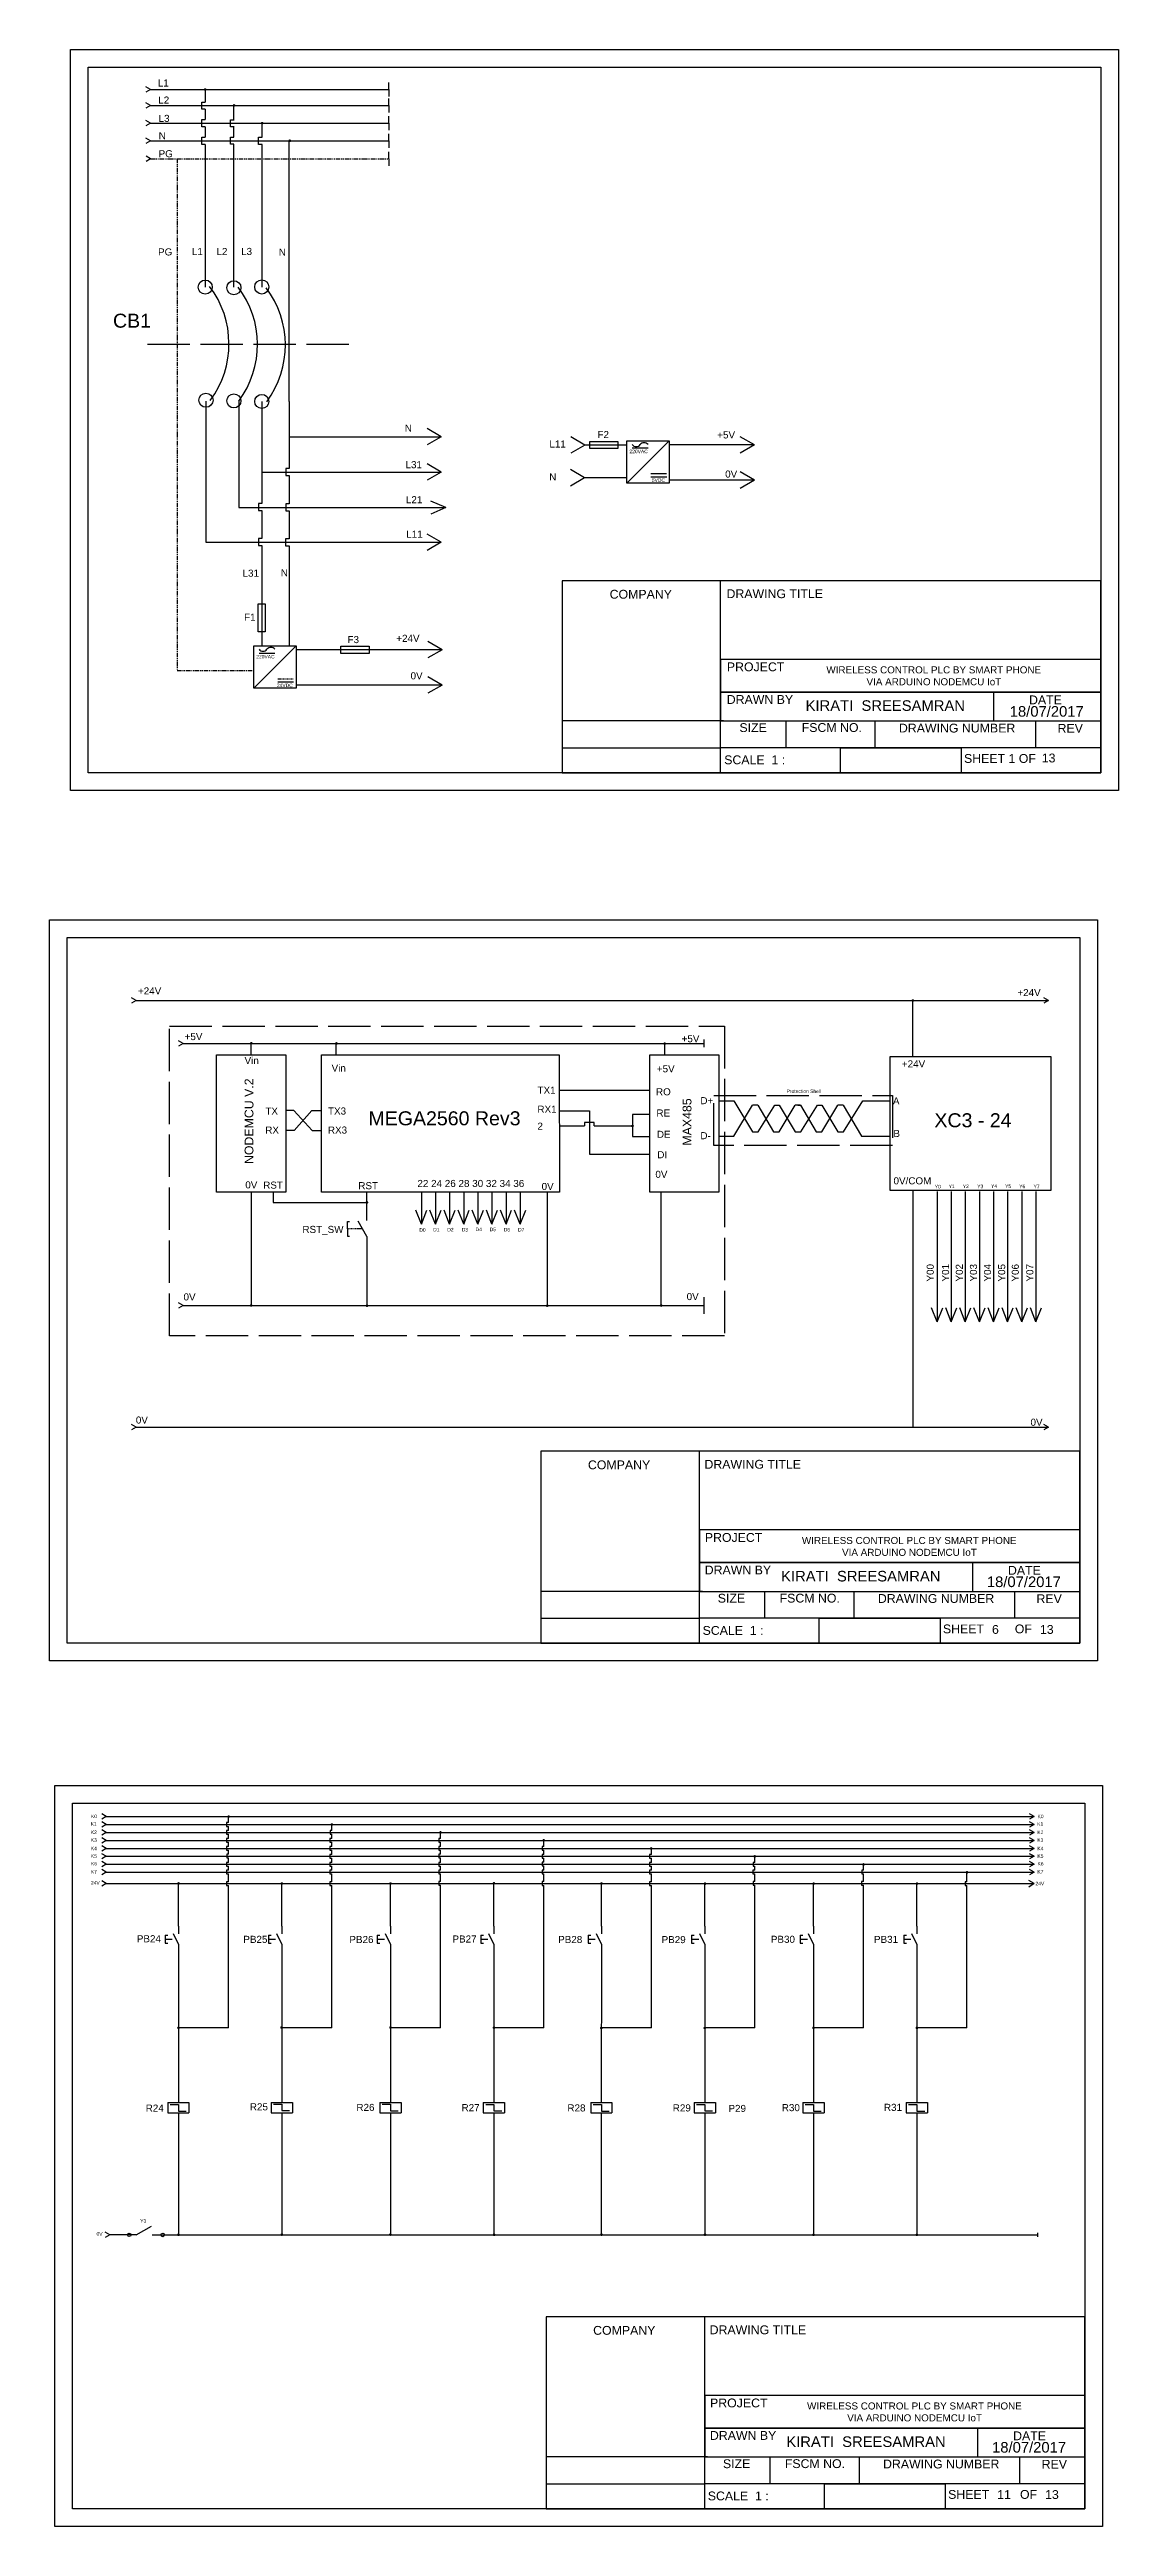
# Model space of a CAD drawing. Header units: millimetres. Extents: x -6 to 1596, y 16 to 720.
# Drawn here: x -6 to 297, y 16 to 718 of the extents above; entities that cross this region are included whole.
import ezdxf

# ---------------------------------------------------------------- set-up
doc = ezdxf.new("R2010")
doc.units = ezdxf.units.MM
for name, pattern in [('ACAD_ISO02W100', [15, 12, -3]), ('AUSGEZOGEN', [0]), ('DASHED2', [0.375, 0.25, -0.125]), ('GESTRICHELT', [3, 2, -1]), ('PHANTOM', [2.5, 1.25, -0.25, 0.25, -0.25, 0.25, -0.25])]:
    doc.linetypes.add(name, pattern=pattern)
for name, color, linetype in [('1', 7, 'AUSGEZOGEN'), ('Dash', 7, 'ACAD_ISO02W100'), ('DRAF', 3, 'Continuous'), ('LINES', 7, 'PHANTOM'), ('TCONNECTIONS', 7, 'AUSGEZOGEN')]:
    doc.layers.add(name, color=color, linetype=linetype)
doc.styles.get("Standard").update_dxf_attribs({"font": 'arial.ttf'})

# ---------------------------------------------------------------- blocks, each defined once
blk = doc.blocks.new('E_K001')
at = {"layer": '1', "color": 7}
for p, q in [((0, 0), (0, -2.25)), ((-3, -2.25), (3, -2.25)), ((-3, -2.25), (-3, -5.25)), ((-3, -5.25), (3, -5.25)), ((0, -5.25), (0, -7.5)), ((3, -2.25), (3, -5.25))]:
    blk.add_line(p, q, dxfattribs=at)
blk = doc.blocks.new('E_S011')
at = {"layer": '1', "color": 7}
for p, q in [((0, 0), (0, -2.25)), ((-3.75, -2.62), (-3.75, -4.88)), ((-3.75, -2.62), (-3, -2.62)), ((-3.75, -4.88), (-3, -4.88)), ((-1.5, -2.17), (0, -5.25)), ((0, -5.25), (0, -7.5))]:
    blk.add_line(p, q, dxfattribs=at)
at = {"layer": '1', "color": 7, "linetype": 'GESTRICHELT'}
blk.add_line((-3.75, -3.75), (-0.75, -3.75), dxfattribs=at)

msp = doc.modelspace()

# ---------------------------------------------------------------- linework, layer by layer
at = {"linetype": 'Continuous'}
for p, q in [((22.56, 706.48), (21.26, 707.23)), ((22.56, 706.48), (21.26, 705.73)), ((22.56, 701.91), (21.26, 702.66)), ((38.1, 706.48), (38.1, 702.91)), ((22.56, 701.91), (21.26, 701.16)), ((22.56, 696.91), (21.26, 697.66)), ((22.56, 696.91), (21.26, 696.16)), ((38.1, 700.91), (38.1, 697.92)), ((38.1, 695.92), (38.1, 692.91)), ((46.23, 697.9), (46.23, 701.91)), ((46.23, 692.93), (46.23, 695.9)), ((54.2, 692.91), (54.2, 696.91)), ((22.55, 691.91), (21.26, 692.66)), ((22.55, 691.91), (21.26, 691.16)), ((38.1, 690.91), (38.1, 650.45)), ((46.23, 650.45), (46.23, 690.93)), ((54.2, 650.45), (54.2, 690.91)), ((61.89, 618.05), (61.89, 691.91)), ((22.62, 686.8), (21.32, 687.55)), ((22.62, 686.8), (21.32, 686.05)), ((169.62, 606.91), (157.62, 594.91)), ((157.62, 606.91), (169.62, 606.91)), ((157.62, 594.91), (157.62, 606.91)), ((159.12, 604.9), (163.59, 604.9)), ((169.62, 606.91), (169.62, 594.91)), ((164.43, 596.7), (168.9, 596.7)), ((169.62, 594.91), (157.62, 594.91)), ((63.86, 548.74), (51.86, 536.74)), ((51.86, 548.74), (63.86, 548.74)), ((51.86, 536.74), (51.86, 548.74)), ((63.86, 548.74), (63.87, 536.74)), ((53.35, 546.73), (57.82, 546.73)), ((63.87, 536.74), (51.86, 536.74)), ((58.66, 538.53), (63.13, 538.53)), ((18.52, 448.25), (17.22, 449)), ((18.52, 448.25), (17.22, 447.5)), ((277.06, 448.25), (275.76, 449)), ((277.06, 448.25), (275.76, 447.5)), ((31.85, 436.11), (30.55, 436.86)), ((31.85, 436.11), (30.55, 435.36)), ((31.85, 361.79), (30.55, 362.54)), ((31.85, 361.79), (30.55, 361.04)), ((18.52, 327.31), (17.22, 328.06)), ((18.52, 327.31), (17.22, 326.56)), ((277.06, 327.31), (275.76, 328.06)), ((277.06, 327.31), (275.76, 326.56)), ((10.04, 216.96), (8.74, 217.71)), ((273.02, 216.96), (271.72, 217.71)), ((10.04, 216.96), (8.74, 216.21)), ((10.04, 214.71), (8.74, 215.46)), ((10.04, 214.71), (8.74, 213.96)), ((10.04, 212.46), (8.74, 213.21)), ((10.04, 212.46), (8.74, 211.71)), ((10.04, 210.21), (8.74, 210.96)), ((273.02, 216.96), (271.72, 216.21)), ((273.02, 214.71), (271.72, 215.46)), ((273.02, 214.71), (271.72, 213.96)), ((273.02, 212.46), (271.72, 213.21)), ((273.02, 212.46), (271.72, 211.71)), ((273.02, 210.21), (271.72, 210.96)), ((10.04, 210.21), (8.74, 209.46)), ((10.04, 207.96), (8.74, 208.71)), ((10.04, 207.96), (8.74, 207.21)), ((10.04, 205.71), (8.74, 206.46)), ((10.04, 205.71), (8.74, 204.96)), ((10.04, 203.46), (8.74, 204.21)), ((273.02, 210.21), (271.72, 209.46)), ((273.02, 207.96), (271.72, 208.71)), ((273.02, 207.96), (271.72, 207.21)), ((273.02, 205.71), (271.72, 206.46)), ((273.02, 205.71), (271.72, 204.96)), ((273.02, 203.46), (271.72, 204.21)), ((10.04, 203.46), (8.74, 202.71)), ((10.04, 201.21), (8.74, 201.96)), ((10.04, 201.21), (8.74, 200.46)), ((10.04, 197.99), (8.74, 198.74)), ((10.04, 197.99), (8.74, 197.24)), ((273.02, 197.99), (271.53, 198.81)), ((273.02, 197.99), (271.53, 197.01)), ((273.02, 203.46), (271.72, 202.71)), ((273.02, 201.21), (271.72, 201.96)), ((273.02, 201.21), (271.72, 200.46)), ((11.05, 98.41), (9.75, 99.16)), ((11.05, 98.41), (9.75, 97.66))]:
    msp.add_line(p, q, dxfattribs=at)
for p, q in [((261.51, 535.67), (261.51, 527.48)), ((184.97, 527.48), (184.17, 527.48)), ((202.62, 527.48), (202.62, 519.89)), ((184.97, 519.89), (184.17, 519.89)), ((51.13, 432.83), (51.13, 436.11)), ((75.23, 432.83), (75.23, 436.11)), ((168.33, 432.83), (168.33, 436.11)), ((179.39, 437.25), (179.39, 435)), ((138.44, 422.89), (164.08, 422.89)), ((63.25, 417.09), (60.95, 417.09)), ((63.25, 417.09), (68.4, 411.44)), ((63.34, 411.44), (68.31, 417.09)), ((68.31, 417.09), (71.07, 417.09)), ((138.45, 416.95), (147.01, 416.95)), ((147.01, 416.95), (147.01, 404.71)), ((164.08, 415.97), (159.21, 415.97)), ((159.21, 415.97), (159.21, 409.75)), ((183.7, 419.83), (187.88, 419.83)), ((187.88, 419.83), (193.24, 411.05)), ((187.88, 409.77), (193.18, 418.57)), ((194.69, 418.57), (193.18, 418.57)), ((194.69, 418.57), (199.2, 411.05)), ((194.81, 411.05), (199.51, 418.57)), ((199.51, 418.57), (200.73, 418.57)), ((200.73, 418.57), (205.32, 411.05)), ((200.74, 411.05), (205.27, 418.57)), ((206.78, 418.57), (205.27, 418.57)), ((206.02, 418.57), (206.78, 418.57)), ((206.78, 418.57), (211.29, 411.05)), ((206.9, 411.05), (211.59, 418.57)), ((211.59, 418.57), (212.82, 418.57)), ((212.82, 411.05), (217.35, 418.57)), ((212.82, 418.57), (217.41, 411.05)), ((218.86, 418.57), (217.35, 418.57)), ((218.86, 418.57), (224.14, 409.77)), ((218.98, 411.05), (224.46, 419.83)), ((224.46, 419.83), (232.1, 419.83)), ((63.34, 411.44), (60.95, 411.44)), ((68.4, 411.44), (71.07, 411.44)), ((138.46, 412.74), (145.58, 412.74)), ((148.32, 413.67), (145.58, 413.67)), ((145.58, 413.67), (145.58, 412.74)), ((148.32, 412.74), (148.32, 413.67)), ((148.32, 412.74), (159.21, 412.74)), ((159.21, 409.75), (164.08, 409.75)), ((183.7, 409.77), (187.88, 409.77)), ((193.24, 411.05), (194.81, 411.05)), ((199.2, 411.05), (200.74, 411.05)), ((205.32, 411.05), (206.11, 411.05)), ((205.32, 411.05), (206.9, 411.05)), ((211.29, 411.05), (212.82, 411.05)), ((217.41, 411.05), (218.98, 411.05)), ((224.14, 409.77), (232.26, 409.77)), ((147.01, 404.71), (164.08, 404.71)), ((51.13, 393.97), (51.13, 361.79)), ((57.37, 393.97), (57.37, 391.05)), ((135.03, 393.97), (135.03, 361.79)), ((167.25, 393.97), (167.25, 361.79)), ((57.37, 391.05), (83.92, 391.05)), ((179.39, 364.15), (179.39, 359.49)), ((133.24, 320.53), (133.24, 266.08)), ((285.96, 320.53), (133.24, 320.53)), ((178.19, 266.08), (178.19, 320.53)), ((285.96, 266.08), (285.96, 320.53)), ((285.96, 320.53), (285.96, 266.08)), ((285.96, 298.21), (178.19, 298.21)), ((178.19, 298.21), (178.19, 288.97)), ((285.96, 288.97), (285.96, 298.21)), ((285.96, 288.97), (178.19, 288.97)), ((178.19, 288.97), (178.19, 280.78)), ((178.19, 288.97), (285.96, 288.97)), ((255.53, 288.97), (255.53, 280.78)), ((285.96, 280.78), (285.96, 288.97)), ((178.19, 280.78), (133.24, 280.78)), ((133.24, 280.78), (133.24, 273.19)), ((179, 280.78), (178.19, 280.78)), ((178.19, 280.78), (285.96, 280.78)), ((178.19, 273.19), (178.19, 280.78)), ((179, 280.78), (285.96, 280.78)), ((196.64, 280.78), (196.64, 273.19)), ((222.04, 280.78), (267.46, 280.78)), ((222.04, 273.19), (222.04, 280.78)), ((267.46, 280.78), (267.46, 273.19)), ((285.96, 280.78), (285.96, 273.19)), ((133.24, 273.19), (178.19, 273.19)), ((179, 273.19), (178.19, 273.19)), ((285.96, 273.19), (179, 273.19)), ((212.14, 273.19), (246.37, 273.19)), ((212.14, 266.08), (212.14, 273.19)), ((267.46, 273.19), (222.04, 273.19)), ((246.37, 273.19), (246.37, 266.08)), ((133.24, 266.08), (285.96, 266.08)), ((285.96, 266.08), (178.19, 266.08)), ((246.37, 266.08), (212.14, 266.08)), ((10.04, 216.96), (273.02, 216.96)), ((10.04, 214.71), (273.02, 214.71)), ((10.04, 212.46), (273.02, 212.46)), ((44.66, 212.99), (44.11, 212.99)), ((44.11, 212.99), (44.11, 211.95)), ((44.11, 211.95), (44.66, 211.95)), ((44.66, 215.25), (44.12, 215.25)), ((44.12, 215.25), (44.12, 214.2)), ((44.12, 214.2), (44.66, 214.2)), ((44.66, 210.75), (44.15, 210.75)), ((44.15, 210.75), (44.15, 209.71)), ((44.66, 215.25), (44.66, 216.96)), ((44.66, 212.99), (44.66, 214.2)), ((44.66, 210.75), (44.66, 211.95)), ((73.97, 210.73), (73.45, 210.73)), ((73.45, 210.73), (73.45, 209.69)), ((73.97, 212.99), (73.48, 212.99)), ((73.48, 212.99), (73.48, 211.95)), ((73.48, 211.95), (73.97, 211.95)), ((73.97, 212.99), (73.97, 214.71)), ((73.97, 210.73), (73.97, 211.95)), ((104.78, 210.72), (104.27, 210.72)), ((104.27, 210.72), (104.27, 209.68)), ((104.78, 210.72), (104.78, 212.46)), ((10.04, 210.21), (273.02, 210.21)), ((10.04, 207.96), (273.02, 207.96)), ((10.04, 205.71), (273.02, 205.71)), ((44.66, 204), (44.11, 204)), ((44.11, 204), (44.11, 202.95)), ((44.66, 208.48), (44.13, 208.48)), ((44.13, 208.48), (44.13, 207.44)), ((44.13, 207.44), (44.66, 207.44)), ((44.15, 209.71), (44.66, 209.71)), ((44.66, 206.32), (44.17, 206.32)), ((44.17, 206.32), (44.17, 205.28)), ((44.17, 205.28), (44.66, 205.28)), ((44.66, 208.48), (44.66, 209.71)), ((44.66, 206.32), (44.66, 207.44)), ((44.66, 204), (44.66, 205.28)), ((73.97, 206.25), (73.43, 206.25)), ((73.43, 206.25), (73.43, 205.2)), ((73.43, 205.2), (73.97, 205.2)), ((73.97, 208.49), (73.44, 208.49)), ((73.44, 208.49), (73.44, 207.44)), ((73.44, 207.44), (73.97, 207.44)), ((73.45, 209.69), (73.97, 209.69)), ((73.97, 204), (73.45, 204)), ((73.45, 204), (73.45, 202.96)), ((73.97, 208.49), (73.97, 209.69)), ((73.97, 206.25), (73.97, 207.44)), ((73.97, 204), (73.97, 205.2)), ((104.78, 206.29), (104.26, 206.29)), ((104.26, 206.29), (104.26, 205.24)), ((104.26, 205.24), (104.78, 205.24)), ((104.27, 209.68), (104.78, 209.68)), ((104.78, 204), (104.27, 204)), ((104.27, 204), (104.27, 202.96)), ((104.78, 208.5), (104.28, 208.5)), ((104.28, 208.5), (104.28, 207.46)), ((104.28, 207.46), (104.78, 207.46)), ((104.78, 208.5), (104.78, 209.68)), ((104.78, 206.29), (104.78, 207.46)), ((104.78, 204), (104.78, 205.24)), ((134.09, 208.46), (133.58, 208.46)), ((133.58, 208.46), (133.58, 207.42)), ((133.58, 207.42), (134.09, 207.42)), ((134.09, 206.27), (133.58, 206.27)), ((133.58, 206.27), (133.58, 205.23)), ((133.58, 205.23), (134.09, 205.23)), ((134.09, 204.02), (133.6, 204.02)), ((133.6, 204.02), (133.6, 202.97)), ((134.09, 208.46), (134.09, 210.21)), ((134.09, 206.27), (134.09, 207.42)), ((134.09, 204.02), (134.09, 205.23)), ((164.55, 203.96), (164.03, 203.96)), ((164.03, 203.96), (164.03, 202.92)), ((164.55, 206.24), (164.04, 206.24)), ((164.04, 206.24), (164.04, 205.19)), ((164.04, 205.19), (164.55, 205.19)), ((164.55, 206.24), (164.55, 207.96)), ((164.55, 203.96), (164.55, 205.19)), ((193.87, 203.99), (193.36, 203.99)), ((193.36, 203.99), (193.36, 202.95)), ((193.87, 203.99), (193.87, 205.71)), ((10.04, 203.46), (273.02, 203.46)), ((10.04, 201.21), (273.02, 201.21)), ((30.49, 185.96), (30.49, 197.99)), ((44.66, 201.75), (44.09, 201.75)), ((44.09, 201.75), (44.09, 200.71)), ((44.09, 200.71), (44.66, 200.71)), ((44.11, 202.95), (44.66, 202.95)), ((44.66, 198.51), (44.11, 198.51)), ((44.11, 198.51), (44.11, 197.46)), ((44.11, 197.46), (44.66, 197.46)), ((44.66, 201.75), (44.66, 202.95)), ((44.66, 198.51), (44.66, 200.71)), ((44.66, 157.1), (44.66, 197.46)), ((59.8, 185.96), (59.8, 197.99)), ((73.97, 201.74), (73.44, 201.74)), ((73.44, 201.74), (73.44, 200.7)), ((73.44, 200.7), (73.97, 200.7)), ((73.45, 202.96), (73.97, 202.96)), ((73.97, 198.51), (73.45, 198.51)), ((73.45, 198.51), (73.45, 197.47)), ((73.45, 197.47), (73.97, 197.47)), ((73.97, 201.74), (73.97, 202.96)), ((73.97, 198.51), (73.97, 200.7)), ((73.97, 157.1), (73.97, 197.47)), ((90.61, 185.96), (90.61, 197.99)), ((104.78, 198.55), (104.26, 198.55)), ((104.26, 198.55), (104.26, 197.51)), ((104.26, 197.51), (104.78, 197.51)), ((104.27, 202.96), (104.78, 202.96)), ((104.78, 201.77), (104.28, 201.77)), ((104.28, 201.77), (104.28, 200.72)), ((104.28, 200.72), (104.78, 200.72)), ((104.78, 201.77), (104.78, 202.96)), ((104.78, 198.55), (104.78, 200.72)), ((104.78, 157.1), (104.78, 197.51)), ((119.92, 185.96), (119.92, 197.99)), ((134.09, 198.53), (133.56, 198.53)), ((133.56, 198.53), (133.56, 197.48)), ((133.56, 197.48), (134.09, 197.48)), ((134.09, 201.76), (133.58, 201.76)), ((133.58, 201.76), (133.58, 200.72)), ((133.58, 200.72), (134.09, 200.72)), ((133.6, 202.97), (134.09, 202.97)), ((134.09, 201.76), (134.09, 202.97)), ((134.09, 198.53), (134.09, 200.72)), ((134.09, 157.1), (134.09, 197.48)), ((150.38, 185.96), (150.38, 197.99)), ((164.03, 202.92), (164.55, 202.92)), ((164.55, 198.49), (164.03, 198.49)), ((164.03, 198.49), (164.03, 197.44)), ((164.03, 197.44), (164.55, 197.44)), ((164.55, 201.75), (164.05, 201.75)), ((164.05, 201.75), (164.05, 200.71)), ((164.05, 200.71), (164.55, 200.71)), ((164.55, 201.75), (164.55, 202.92)), ((164.55, 198.49), (164.55, 200.71)), ((164.55, 157.1), (164.55, 197.44)), ((179.7, 185.96), (179.7, 197.99)), ((193.87, 201.79), (193.34, 201.79)), ((193.34, 201.79), (193.34, 200.75)), ((193.34, 200.75), (193.87, 200.75)), ((193.36, 202.95), (193.87, 202.95)), ((193.87, 198.54), (193.36, 198.54)), ((193.36, 198.54), (193.36, 197.49)), ((193.36, 197.49), (193.87, 197.49)), ((193.87, 201.79), (193.87, 202.95)), ((193.87, 198.54), (193.87, 200.75)), ((193.87, 157.1), (193.87, 197.49)), ((210.5, 185.96), (210.5, 197.99)), ((224.67, 198.56), (224.14, 198.56)), ((224.14, 198.56), (224.14, 197.52)), ((224.14, 197.52), (224.67, 197.52)), ((224.67, 201.75), (224.16, 201.75)), ((224.16, 201.75), (224.16, 200.71)), ((224.16, 200.71), (224.67, 200.71)), ((224.67, 201.75), (224.67, 203.46)), ((224.67, 198.56), (224.67, 200.71)), ((224.67, 157.1), (224.67, 197.52)), ((239.82, 185.96), (239.82, 197.99)), ((253.99, 198.51), (253.46, 198.51)), ((253.46, 198.51), (253.46, 197.47)), ((253.46, 197.47), (253.99, 197.47)), ((253.99, 198.51), (253.99, 201.21)), ((253.99, 157.1), (253.99, 197.47)), ((30.49, 178.46), (30.47, 138.22)), ((59.8, 178.46), (59.78, 138.22)), ((90.61, 178.46), (90.59, 138.22)), ((119.92, 178.46), (119.9, 138.22)), ((150.38, 178.46), (150.36, 138.22)), ((179.7, 178.46), (179.68, 138.22)), ((210.5, 178.46), (210.49, 138.22)), ((239.82, 178.46), (239.8, 138.22)), ((44.66, 157.1), (30.48, 157.1)), ((73.97, 157.1), (59.79, 157.1)), ((104.78, 157.1), (90.6, 157.1)), ((134.09, 157.1), (119.91, 157.1)), ((164.55, 157.1), (150.37, 157.1)), ((193.87, 157.1), (179.69, 157.1)), ((224.67, 157.1), (210.49, 157.1)), ((253.99, 157.1), (239.81, 157.1)), ((28.15, 135.36), (30.49, 135.36)), ((30.49, 135.36), (30.49, 133.51)), ((30.49, 133.51), (32.71, 133.51)), ((57.46, 135.48), (59.8, 135.48)), ((59.8, 135.48), (59.8, 133.63)), ((59.8, 133.63), (62.02, 133.63)), ((88.26, 135.47), (90.6, 135.47)), ((90.6, 135.47), (90.6, 133.61)), ((90.6, 133.61), (92.82, 133.61)), ((117.6, 135.39), (119.93, 135.39)), ((119.93, 135.39), (119.93, 133.53)), ((119.93, 133.53), (122.15, 133.53)), ((148.05, 135.37), (150.39, 135.37)), ((150.39, 135.37), (150.39, 133.51)), ((150.39, 133.51), (152.61, 133.51)), ((177.35, 135.41), (179.69, 135.41)), ((179.69, 135.41), (179.69, 133.55)), ((179.69, 133.55), (181.91, 133.55)), ((208.13, 135.37), (210.47, 135.37)), ((210.47, 135.37), (210.47, 133.52)), ((210.47, 133.52), (212.69, 133.52)), ((237.46, 135.36), (239.8, 135.36)), ((239.8, 135.36), (239.8, 133.5)), ((239.8, 133.5), (242.02, 133.5)), ((30.47, 130.72), (30.47, 98.41)), ((59.78, 130.72), (59.78, 98.41)), ((90.59, 130.72), (90.59, 98.41)), ((119.9, 130.72), (119.9, 98.41)), ((150.36, 130.72), (150.36, 98.41)), ((179.68, 130.72), (179.68, 98.41)), ((210.49, 130.72), (210.49, 98.41)), ((239.8, 130.72), (239.8, 98.41)), ((16.56, 98.45), (11.05, 98.41)), ((274.03, 99.02), (274.03, 97.86)), ((134.71, 75.23), (134.71, 20.78)), ((287.43, 75.23), (134.71, 75.23)), ((179.66, 20.78), (179.66, 75.23)), ((287.43, 20.78), (287.43, 75.23)), ((287.43, 75.23), (287.43, 20.78)), ((287.43, 52.91), (179.66, 52.91)), ((179.66, 52.91), (179.66, 43.67)), ((287.43, 43.67), (287.43, 52.91)), ((287.43, 43.67), (179.66, 43.67)), ((179.66, 43.67), (179.66, 35.48)), ((179.66, 43.67), (287.43, 43.67)), ((257, 43.67), (257, 35.48)), ((287.43, 35.48), (287.43, 43.67)), ((179.66, 35.48), (134.71, 35.48)), ((134.71, 35.48), (134.71, 27.89)), ((180.46, 35.48), (179.66, 35.48)), ((179.66, 35.48), (287.43, 35.48)), ((179.66, 27.89), (179.66, 35.48)), ((180.46, 35.48), (287.43, 35.48)), ((198.11, 35.48), (198.11, 27.89)), ((223.51, 35.48), (268.93, 35.48)), ((223.51, 27.89), (223.51, 35.48)), ((268.93, 35.48), (268.93, 27.89)), ((287.43, 35.48), (287.43, 27.89)), ((134.71, 27.89), (179.66, 27.89)), ((180.46, 27.89), (179.66, 27.89)), ((287.43, 27.89), (180.46, 27.89)), ((213.61, 27.89), (247.83, 27.89)), ((213.61, 20.78), (213.61, 27.89)), ((268.93, 27.89), (223.51, 27.89)), ((247.83, 27.89), (247.83, 20.78)), ((134.71, 20.78), (287.43, 20.78)), ((287.43, 20.78), (179.66, 20.78)), ((247.83, 20.78), (213.61, 20.78))]:
    msp.add_line(p, q)
for points in [[(139.22, 567.23), (139.22, 512.78), (291.94, 512.78), (291.94, 567.23)], [(291.94, 567.23), (139.22, 567.23)], [(291.94, 567.23), (291.94, 512.78), (184.17, 512.78), (184.17, 567.23)], [(184.97, 527.48), (291.94, 527.48), (291.94, 519.89), (184.97, 519.89)]]:
    msp.add_lwpolyline(points)
for points in [[(184.17, 535.67), (291.94, 535.67), (291.94, 544.91), (184.17, 544.91)], [(184.17, 527.48), (291.94, 527.48), (291.94, 535.67), (184.17, 535.67)], [(184.17, 527.48), (139.22, 527.48), (139.22, 519.89), (184.17, 519.89)], [(228.02, 527.48), (273.44, 527.48), (273.44, 519.89), (228.02, 519.89)], [(218.12, 519.89), (252.34, 519.89), (252.34, 512.78), (218.12, 512.78)]]:
    msp.add_lwpolyline(points, close=True)
for centre in [(38.1, 650.45), (46.21, 650.27), (54.13, 650.49), (38.3, 618.39), (46.21, 618.21), (54.11, 618.03)]:
    msp.add_circle(centre, 2, dxfattribs=at)
for centre, end in [((17.93, 634.37), 37.24076), ((26.02, 634.19), 397.24076), ((33.92, 634.01), 37.24076)]:
    msp.add_arc(centre, 26.89, 323.39662, end, dxfattribs=at)
at = {"layer": 'Dash', "linetype": 'Continuous'}
for p, q in [((-0.06, 507.78), (-0.06, 717.78)), ((-0.06, 717.78), (296.94, 717.78)), ((296.94, 717.78), (296.94, 507.78)), ((4.94, 512.78), (4.94, 712.78)), ((4.94, 712.78), (291.94, 712.78)), ((291.94, 712.78), (291.94, 512.78)), ((22.56, 706.48), (90.1, 706.48)), ((37.1, 700.91), (37.1, 702.91)), ((37.1, 702.91), (38.1, 702.91)), ((22.56, 701.91), (90.1, 701.91)), ((22.56, 696.91), (90.1, 696.91)), ((38.1, 700.91), (37.1, 700.91)), ((37.11, 695.92), (37.11, 697.92)), ((37.11, 697.92), (38.11, 697.92)), ((38.11, 695.92), (37.11, 695.92)), ((45.25, 695.9), (45.25, 697.9)), ((45.25, 697.9), (46.25, 697.9)), ((46.25, 695.9), (45.25, 695.9)), ((22.55, 691.91), (90.1, 691.91)), ((37.1, 690.91), (37.1, 692.91)), ((37.1, 692.91), (38.1, 692.91)), ((38.1, 690.91), (37.1, 690.91)), ((45.24, 690.93), (45.24, 692.93)), ((45.24, 692.93), (46.24, 692.93)), ((46.24, 690.93), (45.24, 690.93)), ((53.21, 690.91), (53.21, 692.91)), ((53.21, 692.91), (54.21, 692.91)), ((54.21, 690.91), (53.21, 690.91)), ((38.28, 618.12), (38.28, 578.12)), ((47.6, 618.15), (47.6, 587.95)), ((54.11, 618.03), (54.11, 598.03)), ((61.89, 618.05), (61.89, 608.05)), ((61.89, 608.05), (105, 608.05)), ((61.89, 608.05), (61.89, 599.03)), ((105, 608.05), (101, 610.37)), ((105, 608.05), (101, 605.72)), ((145.67, 605.68), (141.67, 608.01)), ((145.67, 605.68), (141.67, 603.36)), ((157.61, 605.68), (145.67, 605.68)), ((147.07, 606.71), (155.08, 606.71)), ((147.07, 604.71), (147.07, 606.71)), ((155.08, 604.71), (147.07, 604.71)), ((155.08, 606.71), (155.08, 604.71)), ((193.73, 605.73), (169.73, 605.73)), ((193.73, 605.73), (189.73, 608.05)), ((193.73, 605.73), (189.73, 603.41)), ((54.11, 598.03), (105, 598.03)), ((54.11, 598.03), (54.11, 589.13)), ((61.89, 599.03), (60.89, 599.03)), ((60.89, 599.03), (60.89, 597.03)), ((60.89, 597.03), (61.89, 597.03)), ((61.89, 597.03), (61.89, 589.02)), ((105, 598.03), (101, 600.35)), ((105, 598.03), (101, 595.71)), ((145.62, 596.39), (141.62, 598.71)), ((157.61, 603.36), (157.61, 603.36)), ((193.73, 595.73), (189.73, 598.05)), ((106.24, 587.95), (102.01, 589.82)), ((145.62, 596.39), (141.62, 594.06)), ((157.62, 596.39), (145.62, 596.39)), ((193.73, 595.73), (169.73, 595.73)), ((193.73, 595.73), (189.73, 593.41)), ((47.6, 587.95), (106.24, 587.95)), ((54.11, 589.13), (53.18, 589.13)), ((53.18, 589.13), (53.18, 587.13)), ((53.18, 587.13), (54.11, 587.13)), ((54.11, 587.13), (54.11, 579.18)), ((61.89, 589.02), (60.91, 589.02)), ((60.91, 589.02), (60.91, 587.02)), ((60.91, 587.02), (61.89, 587.02)), ((61.89, 587.02), (61.89, 579.12)), ((106.24, 587.95), (102.01, 586.07)), ((38.28, 578.12), (105, 578.12)), ((54.11, 579.18), (53.18, 579.18)), ((53.18, 579.18), (53.18, 577.18)), ((53.18, 577.18), (54.11, 577.18)), ((54.11, 577.18), (54.11, 548.74)), ((61.89, 579.12), (60.85, 579.12)), ((60.85, 579.12), (60.85, 577.12)), ((60.85, 577.12), (61.89, 577.12)), ((61.88, 577.12), (61.88, 548.74)), ((105, 578.12), (101, 580.45)), ((105, 578.12), (101, 575.8)), ((53.11, 552.71), (53.11, 560.73)), ((53.11, 560.73), (55.11, 560.73)), ((55.11, 560.73), (55.11, 552.71)), ((55.11, 552.71), (53.11, 552.71)), ((105.23, 547.65), (63.86, 547.65)), ((76.53, 548.65), (84.54, 548.65)), ((76.53, 546.65), (76.53, 548.65)), ((84.54, 548.65), (84.54, 546.65)), ((105.23, 547.65), (101.22, 549.97)), ((105.23, 547.65), (101.22, 545.34)), ((84.54, 546.65), (76.53, 546.65)), ((105.21, 537.65), (63.86, 537.65)), ((105.21, 537.65), (101.21, 539.98)), ((105.21, 537.65), (101.21, 535.33)), ((291.94, 512.78), (4.94, 512.78)), ((296.94, 507.78), (-0.06, 507.78)), ((-6.04, 261.08), (-6.04, 471.08)), ((-6.04, 471.08), (290.96, 471.08)), ((290.96, 471.08), (290.96, 261.08)), ((-1.04, 266.08), (-1.04, 466.08)), ((-1.04, 466.08), (285.96, 466.08)), ((285.96, 466.08), (285.96, 266.08)), ((18.52, 448.25), (277.06, 448.25)), ((238.65, 432.43), (238.65, 448.25)), ((31.85, 436.11), (179.39, 436.11)), ((41.32, 432.83), (60.95, 432.83)), ((41.32, 393.97), (41.32, 432.83)), ((60.95, 432.83), (60.95, 393.97)), ((71.07, 432.83), (138.42, 432.83)), ((71.07, 393.97), (71.07, 432.83)), ((138.42, 432.83), (138.49, 393.97)), ((164.08, 432.83), (183.7, 432.83)), ((164.08, 393.97), (164.08, 432.83)), ((183.7, 432.83), (183.7, 393.97)), ((232.26, 432.43), (277.78, 432.43)), ((232.26, 394.37), (232.26, 432.43)), ((277.78, 432.43), (277.78, 394.37)), ((60.95, 393.97), (41.32, 393.97)), ((138.49, 393.97), (71.07, 393.97)), ((83.92, 385.9), (83.92, 393.97)), ((99.36, 393.83), (99.36, 384.83)), ((103.36, 393.83), (103.36, 384.83)), ((107.36, 393.83), (107.36, 384.83)), ((111.36, 393.83), (111.36, 384.83)), ((115.36, 393.83), (115.36, 384.83)), ((119.36, 393.83), (119.36, 384.83)), ((123.36, 393.83), (123.36, 384.83)), ((127.36, 393.83), (127.36, 384.83)), ((183.7, 393.97), (164.08, 393.97)), ((277.78, 394.37), (232.26, 394.37)), ((238.65, 394.37), (238.65, 327.31)), ((245.53, 394.14), (245.53, 366.19)), ((249.53, 394.14), (249.53, 366.19)), ((253.53, 394.14), (253.53, 366.19)), ((257.53, 394.14), (257.53, 366.19)), ((261.53, 394.14), (261.53, 366.19)), ((265.53, 394.14), (265.53, 366.19)), ((269.53, 394.14), (269.53, 366.19)), ((273.53, 394.14), (273.53, 366.19)), ((99.36, 384.83), (97.78, 388.83)), ((99.36, 384.83), (100.93, 388.83)), ((103.36, 384.83), (101.78, 388.83)), ((103.36, 384.83), (104.93, 388.83)), ((107.36, 384.83), (105.78, 388.83)), ((107.36, 384.83), (108.93, 388.83)), ((111.36, 384.83), (109.78, 388.83)), ((111.36, 384.83), (112.93, 388.83)), ((115.36, 384.83), (113.78, 388.83)), ((115.36, 384.83), (116.93, 388.83)), ((119.36, 384.83), (117.78, 388.83)), ((119.36, 384.83), (120.93, 388.83)), ((123.36, 384.83), (121.78, 388.83)), ((123.36, 384.83), (124.93, 388.83)), ((127.36, 384.83), (125.78, 388.83)), ((127.36, 384.83), (128.93, 388.83)), ((78.45, 383.56), (78.45, 385.61)), ((78.45, 385.61), (78.95, 385.61)), ((78.45, 383.56), (78.45, 381.51)), ((78.45, 381.51), (78.95, 381.51)), ((83.92, 381.39), (81.43, 385.73)), ((83.92, 381.39), (83.92, 379.39)), ((83.92, 379.39), (83.92, 361.79)), ((245.53, 366.19), (245.53, 357.19)), ((249.53, 366.19), (249.53, 357.19)), ((253.53, 366.19), (253.53, 357.19)), ((257.53, 366.19), (257.53, 357.19)), ((261.53, 366.19), (261.53, 357.19)), ((265.53, 366.19), (265.53, 357.19)), ((269.53, 366.19), (269.53, 357.19)), ((273.53, 366.19), (273.53, 357.19)), ((31.85, 361.79), (179.46, 361.79)), ((245.53, 357.19), (243.96, 361.19)), ((245.53, 357.19), (247.11, 361.19)), ((249.53, 357.19), (247.96, 361.19)), ((249.53, 357.19), (251.11, 361.19)), ((253.53, 357.19), (251.96, 361.19)), ((253.53, 357.19), (255.11, 361.19)), ((257.53, 357.19), (255.96, 361.19)), ((257.53, 357.19), (259.11, 361.19)), ((261.53, 357.19), (259.96, 361.19)), ((261.53, 357.19), (263.11, 361.19)), ((265.53, 357.19), (263.96, 361.19)), ((265.53, 357.19), (267.11, 361.19)), ((269.53, 357.19), (267.96, 361.19)), ((269.53, 357.19), (271.11, 361.19)), ((273.53, 357.19), (271.96, 361.19)), ((273.53, 357.19), (275.11, 361.19)), ((18.52, 327.31), (277.06, 327.31)), ((290.96, 261.08), (-6.04, 261.08)), ((285.96, 266.08), (-1.04, 266.08)), ((-4.57, 15.78), (-4.57, 225.78)), ((-4.57, 225.78), (292.43, 225.78)), ((292.43, 225.78), (292.43, 15.78)), ((0.43, 20.78), (0.43, 220.78)), ((0.43, 220.78), (287.43, 220.78)), ((287.43, 220.78), (287.43, 20.78)), ((10.04, 197.99), (273.02, 197.99)), ((18.53, 98.41), (16.53, 98.41)), ((18.53, 98.41), (22.86, 100.9)), ((23.03, 98.41), (26.03, 98.41)), ((26.03, 98.41), (274.03, 98.41)), ((292.43, 15.78), (-4.57, 15.78)), ((287.43, 20.78), (0.43, 20.78))]:
    msp.add_line(p, q, dxfattribs=at)
at = {"layer": 'Dash', "linetype": 'ACAD_ISO02W100'}
msp.add_line((78.75, 634.16), (19.15, 634.16), dxfattribs=at)
at = {"layer": 'Dash', "linetype": 'DASHED2'}
for p, q in [((164.43, 597.59), (168.9, 597.59)), ((58.66, 539.42), (63.13, 539.42)), ((82.67, 383.56), (78.45, 383.56))]:
    msp.add_line(p, q, dxfattribs=at)
at = {"layer": 'Dash', "color": 4, "linetype": 'ACAD_ISO02W100'}
for p, q in [((27.97, 441.02), (185.24, 441.02)), ((27.97, 353.25), (27.97, 441.02)), ((185.24, 441.02), (185.24, 353.25)), ((185.24, 353.25), (27.97, 353.25))]:
    msp.add_line(p, q, dxfattribs=at)
at = {"layer": 'Dash', "linetype": 'Continuous'}
for centre in [(16.56, 98.45), (26.03, 98.41)]:
    msp.add_circle(centre, 0.5, dxfattribs=at)
for centre, start, end in [((160.24, 606.66), 216.94257, 323.05743), ((162.47, 604.96), 36.94256, 143.05741), ((54.47, 548.65), 216.94257, 323.05743), ((56.7, 546.95), 36.94256, 143.05741)]:
    msp.add_arc(centre, 1.4, start, end, dxfattribs=at)
at = {"layer": 'DRAF', "linetype": 'ACAD_ISO02W100'}
for p, q in [((182.22, 421.36), (232.88, 421.36)), ((182.22, 407.17), (182.22, 421.36)), ((232.88, 421.36), (232.88, 407.17)), ((232.88, 407.17), (182.22, 407.17))]:
    msp.add_line(p, q, dxfattribs=at)
at = {"layer": 'LINES', "linetype": 'Continuous'}
for p, q in [((90.1, 706.48), (90.1, 708.48)), ((90.1, 706.48), (90.1, 704.48)), ((90.1, 701.91), (90.1, 703.91)), ((90.1, 701.91), (90.1, 699.91)), ((90.1, 696.91), (90.1, 698.91)), ((90.1, 696.91), (90.1, 694.91)), ((90.1, 691.91), (90.1, 693.91)), ((90.1, 691.91), (90.1, 689.91)), ((90.1, 686.8), (90.1, 688.8)), ((90.1, 686.8), (90.1, 684.8))]:
    msp.add_line(p, q, dxfattribs=at)
at = {"layer": 'LINES', "linetype": 'PHANTOM'}
msp.add_line((22.62, 686.8), (90.1, 686.8), dxfattribs=at)
at = {"layer": 'LINES'}
for p, q in [((30.16, 686.8), (30.16, 541.8)), ((30.16, 541.8), (51.86, 541.8))]:
    msp.add_line(p, q, dxfattribs=at)
at = {"layer": 'TCONNECTIONS', "color": 7, "const_width": 0.375}
for points in [[(37.89, 706.45, 1), (38.26, 706.45, 1)], [(46.08, 701.94, 1), (46.45, 701.94, 1)], [(54.04, 696.9, 1), (54.42, 696.9, 1)], [(61.87, 691.94, 1), (62.25, 691.94, 1)], [(238.46, 448.25, 1), (238.83, 448.25, 1)], [(50.95, 436.14, 1), (51.33, 436.14, 1)], [(75.08, 436.09, 1), (75.46, 436.09, 1)], [(168.13, 436.06, 1), (168.5, 436.06, 1)], [(159.01, 412.7, 1), (159.39, 412.7, 1)], [(83.74, 391.02, 1), (84.12, 391.02, 1)], [(50.94, 361.82, 1), (51.32, 361.82, 1)], [(83.74, 361.77, 1), (84.11, 361.77, 1)], [(134.83, 361.77, 1), (135.2, 361.77, 1)], [(167.12, 361.81, 1), (167.49, 361.81, 1)], [(44.52, 216.96, 1), (44.9, 216.96, 1)], [(73.8, 214.7, 1), (74.17, 214.7, 1)], [(104.59, 212.48, 1), (104.97, 212.48, 1)], [(133.85, 210.24, 1), (134.22, 210.24, 1)], [(164.32, 207.93, 1), (164.7, 207.93, 1)], [(193.66, 205.69, 1), (194.04, 205.69, 1)], [(224.49, 203.41, 1), (224.86, 203.41, 1)], [(30.37, 198.03, 1), (30.74, 198.03, 1)], [(59.62, 197.99, 1), (59.99, 197.99, 1)], [(90.42, 197.98, 1), (90.8, 197.98, 1)], [(119.72, 198.06, 1), (120.09, 198.06, 1)], [(150.21, 198.02, 1), (150.58, 198.02, 1)], [(179.54, 197.97, 1), (179.92, 197.97, 1)], [(210.35, 197.97, 1), (210.72, 197.97, 1)], [(239.64, 197.99, 1), (240.02, 197.99, 1)], [(253.8, 201.18, 1), (254.18, 201.18, 1)], [(30.32, 157.09, 1), (30.69, 157.09, 1)], [(59.54, 157.19, 1), (59.91, 157.19, 1)], [(90.45, 157.19, 1), (90.82, 157.19, 1)], [(119.75, 157.12, 1), (120.13, 157.12, 1)], [(150.17, 157.08, 1), (150.55, 157.08, 1)], [(179.5, 157.05, 1), (179.87, 157.05, 1)], [(210.31, 157.1, 1), (210.69, 157.1, 1)], [(239.61, 157.07, 1), (239.99, 157.07, 1)], [(30.29, 98.44, 1), (30.66, 98.44, 1)], [(59.61, 98.48, 1), (59.99, 98.48, 1)], [(90.36, 98.51, 1), (90.73, 98.51, 1)], [(119.78, 98.45, 1), (120.16, 98.45, 1)], [(150.22, 98.48, 1), (150.6, 98.48, 1)], [(179.55, 98.48, 1), (179.92, 98.48, 1)], [(210.32, 98.45, 1), (210.7, 98.45, 1)], [(239.61, 98.43, 1), (239.98, 98.43, 1)]]:
    msp.add_lwpolyline(points, format="xyb", close=True, dxfattribs=at)

# ---------------------------------------------------------------- block references
for name, p in [('E_S011', (30.49, 185.96)), ('E_S011', (59.8, 185.96)), ('E_S011', (90.61, 185.96)), ('E_S011', (119.92, 185.96)), ('E_S011', (150.38, 185.96)), ('E_S011', (179.7, 185.96)), ('E_S011', (210.5, 185.96)), ('E_S011', (239.82, 185.96)), ('E_K001', (30.47, 138.22)), ('E_K001', (59.78, 138.22)), ('E_K001', (90.59, 138.22)), ('E_K001', (119.9, 138.22)), ('E_K001', (150.36, 138.22)), ('E_K001', (179.68, 138.22)), ('E_K001', (210.49, 138.22)), ('E_K001', (239.8, 138.22))]:
    msp.add_blockref(name, p)

# ---------------------------------------------------------------- texts
for s, height, p in [('WIRELESS CONTROL PLC BY SMART PHONE', 2, (214.15, 540.97)), ('VIA ARDUINO NODEMCU I', 2, (225.53, 537.6)), ('oT', 2, (260.46, 537.6)), ('KIRATI  SREESAMRAN', 3, (208.26, 530.35)), ('18/07/2017', 3, (266.12, 528.7)), ('13', 2.5, (275.19, 515.74)), ('COMPANY', 2.5, (146.57, 315.41)), ('DRAWING TITLE', 2.5, (179.59, 315.56)), ('PROJECT', 2.5, (179.7, 294.83)), ('WIRELESS CONTROL PLC BY SMART PHONE', 2, (207.21, 294.23)), ('DRAWN BY', 2.5, (179.67, 285.62)), ('VIA ARDUINO NODEMCU I', 2, (218.59, 290.86)), ('oT', 2, (253.52, 290.86)), ('KIRATI  SREESAMRAN', 3, (201.32, 283.61)), ('SIZE', 2.5, (183.36, 277.61)), ('FSCM NO.', 2.5, (200.9, 277.63)), ('SCALE  1 :', 2.5, (179.06, 268.48)), ('6            13', 2.5, (261.09, 268.76)), ('COMPANY', 2.5, (148.04, 70.11)), ('DRAWING TITLE', 2.5, (181.06, 70.26)), ('PROJECT', 2.5, (181.17, 49.53)), ('WIRELESS CONTROL PLC BY SMART PHONE', 2, (208.68, 48.93)), ('DRAWN BY', 2.5, (181.14, 40.32)), ('VIA ARDUINO NODEMCU I', 2, (220.06, 45.56)), ('oT', 2, (254.99, 45.56)), ('KIRATI  SREESAMRAN', 3, (202.79, 38.31)), ('SIZE', 2.5, (184.83, 32.31)), ('FSCM NO.', 2.5, (202.37, 32.33)), ('SCALE  1 :', 2.5, (180.53, 23.18)), ('11          13', 2.5, (262.56, 23.57))]:
    msp.add_text(s, height=height).set_placement(p)
at = {"color": 3}
msp.add_text('Protection Shell', height=1, dxfattribs=at).set_placement((202.87, 422.03))
at = {"attachment_point": 1}
for s, width, insert, char_height in [('COMPANY', 41.7734, (152.72, 564.65), 2.5), ('DRAWING TITLE', 41.7734, (185.84, 564.8), 2.5), ('PROJECT', 41.7734, (185.94, 544.08), 2.5), ('DRAWN BY', 41.7734, (185.91, 534.82), 2.5), ('DATE', 41.7734, (271.59, 534.71), 2.5), ('SIZE', 41.7734, (189.5, 526.85), 2.5), ('FSCM NO.', 41.7734, (207.16, 526.88), 2.5), ('DRAWING NUMBER', 41.7734, (234.71, 526.72), 2.5), ('REV', 41.7734, (279.68, 526.66), 2.5), ('SCALE  1 :', 41.7734, (185.19, 517.72), 2.5), ('SHEET 1 OF', 41.7734, (253.16, 518.11), 2.5), ('DATE', 41.7734, (265.62, 288.01), 2.5), ('18/07/2017', 61.423, (259.64, 285.02), 3), ('DRAWING NUMBER', 41.7734, (228.74, 280.03), 2.5), ('REV', 41.7734, (273.7, 279.96), 2.5), ('SHEET         OF  ', 41.7734, (247.18, 271.41), 2.5), ('DATE', 41.7734, (267.08, 42.71), 2.5), ('18/07/2017', 61.423, (261.11, 39.72), 3), ('DRAWING NUMBER', 41.7734, (230.21, 34.73), 2.5), ('REV', 41.7734, (275.17, 34.66), 2.5), ('SHEET         OF  ', 41.7734, (248.65, 26.11), 2.5)]:
    msp.add_mtext_dynamic_manual_height_columns(s, width=width, gutter_width=12.5, heights=[0], dxfattribs=dict(at, insert=insert, char_height=char_height))
at = {"layer": 'Dash'}
for s, height, p in [('L1', 2, (24.66, 707.3)), ('L2', 2, (24.77, 702.46)), ('L3', 2, (24.88, 697.27)), ('PG', 2, (24.88, 687.25)), ('N', 2, (24.9, 692.36)), ('PG', 2, (24.72, 659.42)), ('L1', 2, (34.31, 659.54)), ('L2', 2, (41.28, 659.54)), ('L3', 2, (48.26, 659.56)), ('N', 2, (58.92, 659.39)), ('CB1', 3.967, (11.95, 638.95)), ('N', 2, (94.65, 609.47)), ('L11', 2, (135.63, 604.98)), ('F2', 2, (149.27, 607.67)), ('220VAC', 1, (158.32, 603.38)), ('+5V', 2, (183.22, 607.56)), ('L31', 2, (94.86, 599.12)), ('N', 2, (135.6, 595.65)), ('0V', 2, (185.46, 596.47)), ('L21', 2, (94.96, 589.19)), ('5VDC', 1, (164.68, 595.24)), ('L11', 2, (95.06, 579.45)), ('L31', 2, (48.67, 568.38)), ('N', 2, (59.52, 568.49)), ('F1', 2, (49.1, 555.91)), ('F3', 2, (78.42, 549.55)), ('+24V', 2, (92.24, 549.91)), ('220VAC', 1, (52.55, 545.21)), ('0V', 2, (96.29, 539.29)), ('24VDC', 1, (58.4, 537.07)), ('+24V', 2, (19.03, 449.97)), ('+24V', 2, (268.28, 449.5)), ('+5V', 2, (32.25, 437.04)), ('+5V', 2, (173.12, 436.43)), ('Vin', 2, (49.24, 430.25)), ('Vin', 2, (73.91, 428.1)), ('+5V', 2, (166.1, 427.9)), ('+24V', 2, (235.55, 429.29)), ('TX1', 2, (132.28, 421.84)), ('RO', 2, (165.85, 421.39)), ('TX', 2, (55.14, 415.92)), ('TX3', 2, (72.89, 415.94)), ('MEGA2560 Rev3', 3.9666, (84.35, 412.89)), ('RX1', 2, (132.25, 416.45)), ('RE', 2, (165.98, 415.38)), ('D+', 2, (178.44, 418.88)), ('A', 2, (233.02, 418.79)), ('XC3 - 24', 3.967, (244.77, 412.34)), ('RX', 2, (55.11, 410.53)), ('RX3', 2, (72.86, 410.55)), ('2', 2, (132.25, 411.64)), ('DE', 2, (166.11, 409.34)), ('D-', 2, (178.44, 408.95)), ('B', 2, (233.15, 409.59)), ('DI', 2, (166.23, 403.55)), ('0V', 2, (49.45, 395)), ('RST', 2, (54.53, 394.94)), ('RST', 2, (81.48, 394.78)), ('22 24 26 28 30 32 34 36', 2, (98.23, 395.41)), ('0V', 2, (133.43, 394.56)), ('0V', 2, (165.68, 398)), ('0V/COM', 2, (233.18, 396.16)), ('Y0', 1, (244.88, 395.02)), ('Y1', 1, (248.81, 395.11)), ('Y2', 1, (252.8, 395.09)), ('Y3', 1, (256.9, 395.07)), ('Y4', 1, (260.83, 395.16)), ('Y5', 1, (264.82, 395.15)), ('Y6', 1, (268.8, 395.07)), ('Y7', 1, (272.87, 395.06)), ('RST_SW', 2, (65.64, 382.39)), ('D0', 1, (98.77, 382.75)), ('D1', 1, (102.7, 382.83)), ('D2', 1, (106.69, 382.82)), ('D3', 1, (110.79, 382.8)), ('D4', 1, (114.72, 382.89)), ('D5', 1, (118.71, 382.88)), ('D6', 1, (122.69, 382.8)), ('D7', 1, (126.76, 382.79)), ('0V', 2, (31.94, 363.25)), ('0V', 2, (174.54, 363.35)), ('0V', 2, (18.43, 328.36)), ('0V', 2, (272.01, 327.73)), ('K1', 1, (5.63, 214.39)), ('K2', 1, (5.66, 212.03)), ('K3', 1, (5.65, 209.85)), ('K0', 1, (5.7, 216.54)), ('K1', 1, (273.92, 214.37)), ('K3', 1, (273.94, 209.83)), ('K2', 1, (273.94, 212.01)), ('K0', 1, (273.99, 216.52)), ('K4', 1, (5.65, 207.45)), ('K5', 1, (5.68, 205.3)), ('K6', 1, (5.7, 203.14)), ('K4', 1, (273.94, 207.43)), ('K5', 1, (273.96, 205.28)), ('K6', 1, (273.99, 203.12)), ('24V', 1, (5.7, 197.69)), ('K7', 1, (5.68, 200.83)), ('24V', 1, (273.41, 197.48)), ('K7', 1, (273.96, 200.82)), ('PB24', 2, (18.71, 181.35)), ('PB25', 2, (48.89, 181.18)), ('PB26', 2, (78.95, 181.14)), ('PB27', 2, (108.17, 181.27)), ('PB28', 2, (138.13, 181.14)), ('PB29', 2, (167.44, 181.1)), ('PB30', 2, (198.41, 181.19)), ('PB31', 2, (227.64, 181.17)), ('R24', 2, (21.22, 133.35)), ('R25', 2, (50.74, 133.72)), ('R26', 2, (80.94, 133.55)), ('R27', 2, (110.74, 133.48)), ('R28', 2, (140.75, 133.4)), ('R29', 2, (170.61, 133.4)), ('P29', 2, (186.39, 133.26)), ('R30', 2, (201.51, 133.48)), ('R31', 2, (230.46, 133.56)), ('0V', 1, (7.28, 98.19)), ('Y3', 1, (19.68, 101.88))]:
    msp.add_text(s, height=height, dxfattribs=at).set_placement(p)
for s, height, p in [('NODEMCU V.2', 2.5, (51.75, 401.92)), ('MAX485', 2.5, (175.9, 407.14)), ('Y00', 2, (244.59, 368.61)), ('Y01', 2, (248.93, 368.61)), ('Y02', 2, (252.83, 368.61)), ('Y03', 2, (256.83, 368.61)), ('Y04', 2, (260.81, 368.61)), ('Y05', 2, (264.83, 368.61)), ('Y06', 2, (268.69, 368.61)), ('Y07', 2, (272.82, 368.61))]:
    msp.add_text(s, height=height, rotation=90, dxfattribs=at).set_placement(p)

doc.saveas('drawing.dxf')
